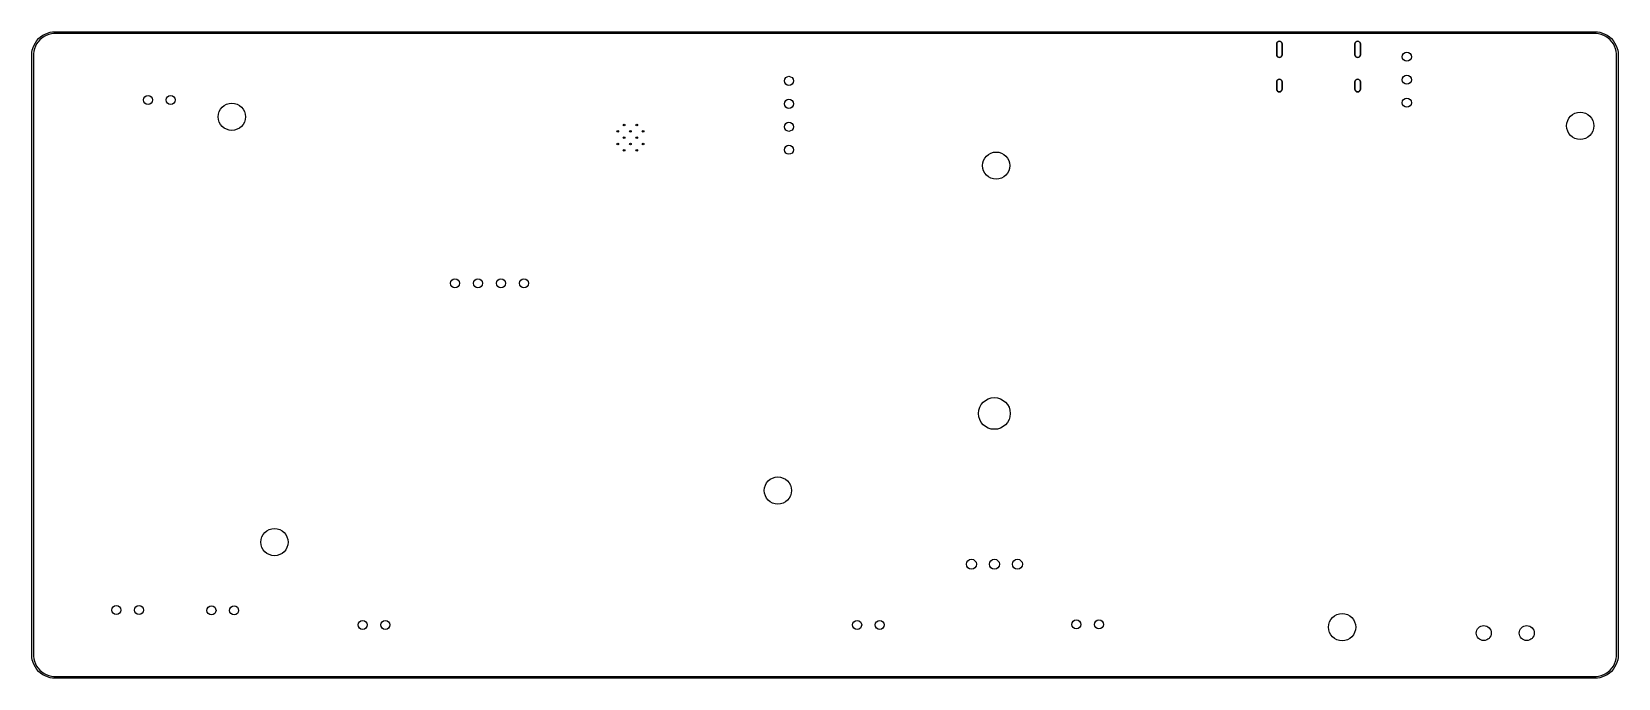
# Model space of a CAD drawing. Extents: x 2 to 8.9, y -5.76 to -2.95.
import ezdxf

# ---------------------------------------------------------------- set-up
doc = ezdxf.new("R2010")
doc.units = 0
doc.header["$MEASUREMENT"] = 0
doc.layers.add('BLACK', color=7, linetype='CONTINUOUS')

msp = doc.modelspace()

# ---------------------------------------------------------------- linework, layer by layer
at = {"layer": 'BLACK', "linetype": 'CONTINUOUS'}
for p, q in [((2.0425, -2.9712), (2.0518, -2.9645)), ((2.0518, -2.9645), (2.0619, -2.959)), ((2.0674, -2.9649), (2.0573, -2.9702)), ((2.0619, -2.959), (2.0725, -2.9546)), ((2.0781, -2.9608), (2.0674, -2.9649)), ((2.0725, -2.9546), (2.0835, -2.9514)), ((2.0892, -2.9581), (2.0781, -2.9608)), ((2.0835, -2.9514), (2.0948, -2.9495)), ((2.1006, -2.9567), (2.0892, -2.9581)), ((2.0948, -2.9495), (2.1063, -2.9488)), ((2.1063, -2.9567), (2.1006, -2.9567)), ((2.1063, -2.9488), (8.7992, -2.9488)), ((8.7992, -2.9567), (2.1063, -2.9567)), ((8.7992, -2.9488), (8.8107, -2.9495)), ((8.8049, -2.9567), (8.7992, -2.9567)), ((8.8163, -2.9581), (8.8049, -2.9567)), ((8.8107, -2.9495), (8.822, -2.9514)), ((8.8274, -2.9608), (8.8163, -2.9581)), ((8.822, -2.9514), (8.833, -2.9546)), ((8.8381, -2.9649), (8.8274, -2.9608)), ((8.833, -2.9546), (8.8436, -2.959)), ((8.8482, -2.9702), (8.8381, -2.9649)), ((8.8436, -2.959), (8.8537, -2.9645)), ((8.8537, -2.9645), (8.863, -2.9712)), ((2.0046, -3.0397), (2.0065, -3.0284)), ((2.0065, -3.0284), (2.0097, -3.0174)), ((2.0097, -3.0174), (2.0141, -3.0068)), ((2.0132, -3.0341), (2.0118, -3.0455)), ((2.0159, -3.023), (2.0132, -3.0341)), ((2.0141, -3.0068), (2.0196, -2.9967)), ((2.02, -3.0123), (2.0159, -3.023)), ((2.0196, -2.9967), (2.0263, -2.9874)), ((2.0253, -3.0022), (2.02, -3.0123)), ((2.0318, -2.9928), (2.0253, -3.0022)), ((2.0263, -2.9874), (2.0339, -2.9788)), ((2.0394, -2.9842), (2.0318, -2.9928)), ((2.0339, -2.9788), (2.0425, -2.9712)), ((2.0479, -2.9767), (2.0394, -2.9842)), ((2.0573, -2.9702), (2.0479, -2.9767)), ((7.4165, -3.002), (7.4166, -3.0004)), ((7.4165, -3.0492), (7.4165, -3.002)), ((7.4165, -3.002), (7.4165, -3.0492)), ((7.4166, -3.0004), (7.4174, -2.9974)), ((7.4174, -2.9974), (7.419, -2.9948)), ((7.419, -2.9948), (7.4212, -2.9926)), ((7.4212, -2.9926), (7.4238, -2.9911)), ((7.4238, -2.9911), (7.4268, -2.9903)), ((7.4268, -2.9903), (7.4299, -2.9903)), ((7.4299, -2.9903), (7.4329, -2.9911)), ((7.4329, -2.9911), (7.4355, -2.9926)), ((7.4355, -2.9926), (7.4377, -2.9948)), ((7.4377, -2.9948), (7.4393, -2.9974)), ((7.4393, -2.9974), (7.4401, -3.0004)), ((7.4401, -3.0004), (7.4402, -3.002)), ((7.4402, -3.002), (7.4402, -3.0492)), ((7.4402, -3.0492), (7.4402, -3.002)), ((7.7567, -3.002), (7.7568, -3.0004)), ((7.7567, -3.0492), (7.7567, -3.002)), ((7.7567, -3.002), (7.7567, -3.0492)), ((7.7568, -3.0004), (7.7576, -2.9974)), ((7.7576, -2.9974), (7.7591, -2.9948)), ((7.7591, -2.9948), (7.7613, -2.9926)), ((7.7613, -2.9926), (7.764, -2.9911)), ((7.764, -2.9911), (7.767, -2.9903)), ((7.767, -2.9903), (7.77, -2.9903)), ((7.77, -2.9903), (7.773, -2.9911)), ((7.773, -2.9911), (7.7757, -2.9926)), ((7.7757, -2.9926), (7.7779, -2.9948)), ((7.7779, -2.9948), (7.7794, -2.9974)), ((7.7794, -2.9974), (7.7802, -3.0004)), ((7.7802, -3.0004), (7.7803, -3.002)), ((7.7803, -3.002), (7.7803, -3.0492)), ((7.7803, -3.0492), (7.7803, -3.002)), ((8.8576, -2.9767), (8.8482, -2.9702)), ((8.8661, -2.9842), (8.8576, -2.9767)), ((8.863, -2.9712), (8.8716, -2.9788)), ((8.8737, -2.9928), (8.8661, -2.9842)), ((8.8716, -2.9788), (8.8792, -2.9874)), ((8.8802, -3.0022), (8.8737, -2.9928)), ((8.8792, -2.9874), (8.8859, -2.9967)), ((8.8855, -3.0123), (8.8802, -3.0022)), ((8.8896, -3.023), (8.8855, -3.0123)), ((8.8859, -2.9967), (8.8914, -3.0068)), ((8.8923, -3.0341), (8.8896, -3.023)), ((8.8914, -3.0068), (8.8958, -3.0174)), ((8.8937, -3.0455), (8.8923, -3.0341)), ((8.8958, -3.0174), (8.899, -3.0284)), ((8.899, -3.0284), (8.9009, -3.0397)), ((2.0039, -3.0512), (2.0046, -3.0397)), ((2.0039, -5.6594), (2.0039, -3.0512)), ((2.0118, -3.0455), (2.0118, -3.0512)), ((2.0118, -3.0512), (2.0118, -5.6594)), ((7.4166, -3.0508), (7.4165, -3.0492)), ((7.4174, -3.0537), (7.4166, -3.0508)), ((7.419, -3.0564), (7.4174, -3.0537)), ((7.4212, -3.0586), (7.419, -3.0564)), ((7.4238, -3.0601), (7.4212, -3.0586)), ((7.4268, -3.0609), (7.4238, -3.0601)), ((7.4299, -3.0609), (7.4268, -3.0609)), ((7.4329, -3.0601), (7.4299, -3.0609)), ((7.4355, -3.0586), (7.4329, -3.0601)), ((7.4377, -3.0564), (7.4355, -3.0586)), ((7.4393, -3.0537), (7.4377, -3.0564)), ((7.4401, -3.0508), (7.4393, -3.0537)), ((7.4402, -3.0492), (7.4401, -3.0508)), ((7.7568, -3.0508), (7.7567, -3.0492)), ((7.7576, -3.0537), (7.7568, -3.0508)), ((7.7591, -3.0564), (7.7576, -3.0537)), ((7.7613, -3.0586), (7.7591, -3.0564)), ((7.764, -3.0601), (7.7613, -3.0586)), ((7.767, -3.0609), (7.764, -3.0601)), ((7.77, -3.0609), (7.767, -3.0609)), ((7.773, -3.0601), (7.77, -3.0609)), ((7.7757, -3.0586), (7.773, -3.0601)), ((7.7779, -3.0564), (7.7757, -3.0586)), ((7.7794, -3.0537), (7.7779, -3.0564)), ((7.7802, -3.0508), (7.7794, -3.0537)), ((7.7803, -3.0492), (7.7802, -3.0508)), ((8.8937, -3.0512), (8.8937, -3.0455)), ((8.8937, -5.6594), (8.8937, -3.0512)), ((8.9009, -3.0397), (8.9016, -3.0512)), ((8.9016, -3.0512), (8.9016, -5.6594)), ((7.4165, -3.1673), (7.4166, -3.1658)), ((7.4165, -3.1988), (7.4165, -3.1673)), ((7.4165, -3.1673), (7.4165, -3.1988)), ((7.4166, -3.1658), (7.4174, -3.1628)), ((7.4174, -3.1628), (7.419, -3.1601)), ((7.419, -3.1601), (7.4212, -3.158)), ((7.4212, -3.158), (7.4238, -3.1564)), ((7.4238, -3.1564), (7.4268, -3.1556)), ((7.4268, -3.1556), (7.4299, -3.1556)), ((7.4299, -3.1556), (7.4329, -3.1564)), ((7.4329, -3.1564), (7.4355, -3.158)), ((7.4355, -3.158), (7.4377, -3.1601)), ((7.4377, -3.1601), (7.4393, -3.1628)), ((7.4393, -3.1628), (7.4401, -3.1658)), ((7.4401, -3.1658), (7.4402, -3.1673)), ((7.4402, -3.1673), (7.4402, -3.1988)), ((7.4402, -3.1988), (7.4402, -3.1673)), ((7.7567, -3.1673), (7.7568, -3.1658)), ((7.7567, -3.1988), (7.7567, -3.1673)), ((7.7567, -3.1673), (7.7567, -3.1988)), ((7.7568, -3.1658), (7.7576, -3.1628)), ((7.7576, -3.1628), (7.7591, -3.1601)), ((7.7591, -3.1601), (7.7613, -3.158)), ((7.7613, -3.158), (7.764, -3.1564)), ((7.764, -3.1564), (7.767, -3.1556)), ((7.767, -3.1556), (7.77, -3.1556)), ((7.77, -3.1556), (7.773, -3.1564)), ((7.773, -3.1564), (7.7757, -3.158)), ((7.7757, -3.158), (7.7779, -3.1601)), ((7.7779, -3.1601), (7.7794, -3.1628)), ((7.7794, -3.1628), (7.7802, -3.1658)), ((7.7802, -3.1658), (7.7803, -3.1673)), ((7.7803, -3.1673), (7.7803, -3.1988)), ((7.7803, -3.1988), (7.7803, -3.1673)), ((7.4166, -3.2004), (7.4165, -3.1988)), ((7.4174, -3.2033), (7.4166, -3.2004)), ((7.419, -3.206), (7.4174, -3.2033)), ((7.4212, -3.2082), (7.419, -3.206)), ((7.4238, -3.2097), (7.4212, -3.2082)), ((7.4268, -3.2105), (7.4238, -3.2097)), ((7.4299, -3.2105), (7.4268, -3.2105)), ((7.4329, -3.2097), (7.4299, -3.2105)), ((7.4355, -3.2082), (7.4329, -3.2097)), ((7.4377, -3.206), (7.4355, -3.2082)), ((7.4393, -3.2033), (7.4377, -3.206)), ((7.4401, -3.2004), (7.4393, -3.2033)), ((7.4402, -3.1988), (7.4401, -3.2004)), ((7.7568, -3.2004), (7.7567, -3.1988)), ((7.7576, -3.2033), (7.7568, -3.2004)), ((7.7591, -3.206), (7.7576, -3.2033)), ((7.7613, -3.2082), (7.7591, -3.206)), ((7.764, -3.2097), (7.7613, -3.2082)), ((7.767, -3.2105), (7.764, -3.2097)), ((7.77, -3.2105), (7.767, -3.2105)), ((7.773, -3.2097), (7.77, -3.2105)), ((7.7757, -3.2082), (7.773, -3.2097)), ((7.7779, -3.206), (7.7757, -3.2082)), ((7.7794, -3.2033), (7.7779, -3.206)), ((7.7802, -3.2004), (7.7794, -3.2033)), ((7.7803, -3.1988), (7.7802, -3.2004)), ((2.0046, -5.6709), (2.0039, -5.6594)), ((2.0065, -5.6822), (2.0046, -5.6709)), ((2.0097, -5.6933), (2.0065, -5.6822)), ((2.0141, -5.7039), (2.0097, -5.6933)), ((2.0118, -5.6594), (2.0118, -5.6652)), ((2.0118, -5.6652), (2.0132, -5.6765)), ((2.0132, -5.6765), (2.0159, -5.6876)), ((2.0196, -5.7139), (2.0141, -5.7039)), ((2.0159, -5.6876), (2.02, -5.6983)), ((2.0263, -5.7233), (2.0196, -5.7139)), ((2.02, -5.6983), (2.0253, -5.7084)), ((2.0253, -5.7084), (2.0318, -5.7178)), ((2.0339, -5.7318), (2.0263, -5.7233)), ((2.0318, -5.7178), (2.0394, -5.7264)), ((8.8661, -5.7264), (8.8737, -5.7178)), ((8.8792, -5.7233), (8.8716, -5.7318)), ((8.8737, -5.7178), (8.8802, -5.7084)), ((8.8859, -5.7139), (8.8792, -5.7233)), ((8.8802, -5.7084), (8.8855, -5.6983)), ((8.8855, -5.6983), (8.8896, -5.6876)), ((8.8914, -5.7039), (8.8859, -5.7139)), ((8.8896, -5.6876), (8.8923, -5.6765)), ((8.8958, -5.6933), (8.8914, -5.7039)), ((8.8923, -5.6765), (8.8937, -5.6652)), ((8.8937, -5.6652), (8.8937, -5.6594)), ((8.899, -5.6822), (8.8958, -5.6933)), ((8.9009, -5.6709), (8.899, -5.6822)), ((8.9016, -5.6594), (8.9009, -5.6709)), ((2.0425, -5.7395), (2.0339, -5.7318)), ((2.0394, -5.7264), (2.0479, -5.734)), ((2.0518, -5.7461), (2.0425, -5.7395)), ((2.0479, -5.734), (2.0573, -5.7405)), ((2.0619, -5.7517), (2.0518, -5.7461)), ((2.0573, -5.7405), (2.0674, -5.7458)), ((2.0725, -5.7561), (2.0619, -5.7517)), ((2.0674, -5.7458), (2.0781, -5.7498)), ((2.0835, -5.7592), (2.0725, -5.7561)), ((2.0781, -5.7498), (2.0892, -5.7526)), ((2.0948, -5.7612), (2.0835, -5.7592)), ((2.0892, -5.7526), (2.1006, -5.7539)), ((2.1063, -5.7618), (2.0948, -5.7612)), ((2.1006, -5.7539), (2.1063, -5.7539)), ((2.1063, -5.7539), (8.7992, -5.7539)), ((8.7992, -5.7618), (2.1063, -5.7618)), ((8.7992, -5.7539), (8.8049, -5.7539)), ((8.8107, -5.7612), (8.7992, -5.7618)), ((8.8049, -5.7539), (8.8163, -5.7526)), ((8.822, -5.7592), (8.8107, -5.7612)), ((8.8163, -5.7526), (8.8274, -5.7498)), ((8.833, -5.7561), (8.822, -5.7592)), ((8.8274, -5.7498), (8.8381, -5.7458)), ((8.8436, -5.7517), (8.833, -5.7561)), ((8.8381, -5.7458), (8.8482, -5.7405)), ((8.8537, -5.7461), (8.8436, -5.7517)), ((8.8482, -5.7405), (8.8576, -5.734)), ((8.863, -5.7395), (8.8537, -5.7461)), ((8.8576, -5.734), (8.8661, -5.7264)), ((8.8716, -5.7318), (8.863, -5.7395))]:
    msp.add_line(p, q, dxfattribs=at)
at = {"layer": 'BLACK'}
for centre, radius in [((7.9823, -3.0579), 0.0197), ((7.9823, -3.0579), 0.0197), ((5.2957, -3.1626), 0.0197), ((5.2957, -3.1626), 0.0197), ((7.9823, -3.1579), 0.0197), ((7.9823, -3.1579), 0.0197), ((2.5098, -3.2459), 0.0197), ((2.5098, -3.2459), 0.0197), ((2.6083, -3.2459), 0.0197), ((2.6083, -3.2459), 0.0197), ((7.9823, -3.2579), 0.0197), ((7.9823, -3.2579), 0.0197), ((2.874, -3.3189), 0.0591), ((2.874, -3.3189), 0.0591), ((5.2957, -3.2626), 0.0197), ((5.2957, -3.2626), 0.0197), ((8.7362, -3.3583), 0.0591), ((8.7362, -3.3583), 0.0591), ((4.5516, -3.3823), 0.00394), ((4.5516, -3.3823), 0.00394), ((4.5791, -3.3547), 0.00394), ((4.5791, -3.3547), 0.00394), ((4.6067, -3.3823), 0.00394), ((4.6067, -3.3823), 0.00394), ((4.6343, -3.3547), 0.00394), ((4.6343, -3.3547), 0.00394), ((4.6618, -3.3823), 0.00394), ((4.6618, -3.3823), 0.00394), ((5.2957, -3.3626), 0.0197), ((5.2957, -3.3626), 0.0197), ((4.5516, -3.4374), 0.00394), ((4.5516, -3.4374), 0.00394), ((4.5791, -3.4098), 0.00394), ((4.5791, -3.4098), 0.00394), ((4.6067, -3.4374), 0.00394), ((4.6067, -3.4374), 0.00394), ((4.6343, -3.4098), 0.00394), ((4.6343, -3.4098), 0.00394), ((4.6618, -3.4374), 0.00394), ((4.6618, -3.4374), 0.00394), ((5.2957, -3.4626), 0.0197), ((5.2957, -3.4626), 0.0197), ((4.5791, -3.465), 0.00394), ((4.5791, -3.465), 0.00394), ((4.6343, -3.465), 0.00394), ((4.6343, -3.465), 0.00394), ((6.1969, -3.5315), 0.0591), ((6.1969, -3.5315), 0.0591), ((3.8441, -4.0433), 0.0197), ((3.8441, -4.0433), 0.0197), ((3.9441, -4.0433), 0.0197), ((3.9441, -4.0433), 0.0197), ((4.0441, -4.0433), 0.0197), ((4.0441, -4.0433), 0.0197), ((4.1441, -4.0433), 0.0197), ((4.1441, -4.0433), 0.0197), ((6.1894, -4.6098), 0.0689), ((6.1894, -4.6098), 0.0689), ((5.248, -4.9449), 0.0591), ((5.248, -4.9449), 0.0591), ((3.0591, -5.1693), 0.0591), ((3.0591, -5.1693), 0.0591), ((6.0894, -5.2657), 0.0217), ((6.0894, -5.2657), 0.0217), ((6.1894, -5.2657), 0.0217), ((6.1894, -5.2657), 0.0217), ((6.2894, -5.2657), 0.0217), ((6.2894, -5.2657), 0.0217), ((2.372, -5.4648), 0.0197), ((2.372, -5.4648), 0.0197), ((2.4705, -5.4648), 0.0197), ((2.4705, -5.4648), 0.0197), ((2.7854, -5.4667), 0.0197), ((2.7854, -5.4667), 0.0197), ((2.8839, -5.4667), 0.0197), ((2.8839, -5.4667), 0.0197), ((3.4429, -5.5295), 0.0197), ((3.4429, -5.5295), 0.0197), ((3.5413, -5.5295), 0.0197), ((3.5413, -5.5295), 0.0197), ((5.5925, -5.5295), 0.0197), ((5.5925, -5.5295), 0.0197), ((5.6909, -5.5295), 0.0197), ((5.6909, -5.5295), 0.0197), ((6.5453, -5.5276), 0.0197), ((6.5453, -5.5276), 0.0197), ((6.6437, -5.5276), 0.0197), ((6.6437, -5.5276), 0.0197), ((7.7008, -5.5394), 0.0591), ((7.7008, -5.5394), 0.0591), ((8.3169, -5.565), 0.0325), ((8.3169, -5.565), 0.0325), ((8.5039, -5.565), 0.0325), ((8.5039, -5.565), 0.0325)]:
    msp.add_circle(centre, radius, dxfattribs=at)
for centre, start, end in [((7.4283, -3.002), 0, 180), ((7.7685, -3.002), 0, 180), ((7.4283, -3.0492), 180, 360), ((7.7685, -3.0492), 180, 360), ((7.4283, -3.1673), 0, 180), ((7.7685, -3.1673), 0, 180), ((7.4283, -3.1988), 180, 360), ((7.7685, -3.1988), 180, 360)]:
    msp.add_arc(centre, 0.0118, start, end, dxfattribs=at)

doc.saveas('drawing.dxf')
